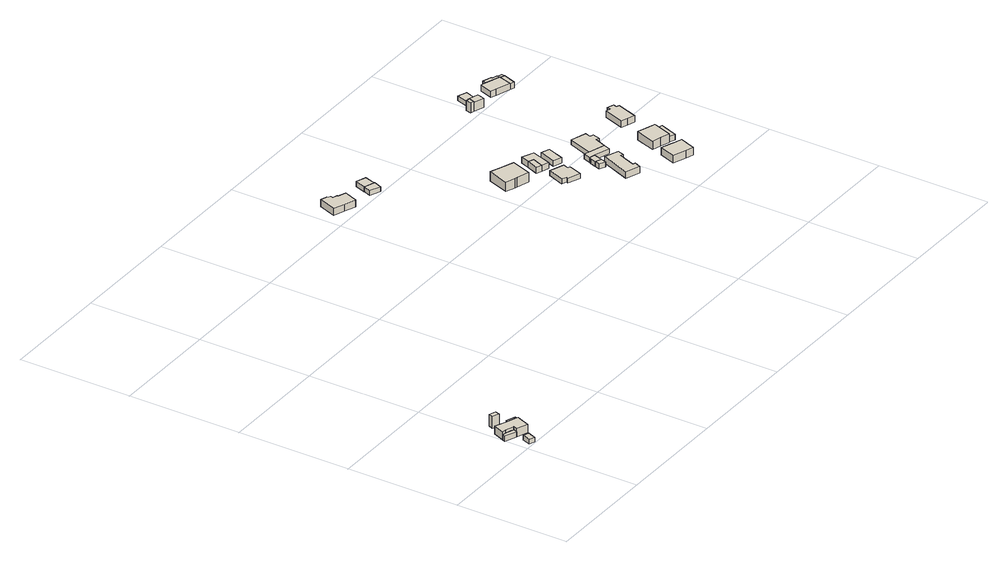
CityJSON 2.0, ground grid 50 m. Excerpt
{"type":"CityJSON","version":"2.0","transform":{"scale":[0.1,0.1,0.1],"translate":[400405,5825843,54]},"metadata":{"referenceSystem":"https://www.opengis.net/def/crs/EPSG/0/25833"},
"CityObjects":{
"building1":{"type":"Building","attributes":{"Gemeindeschluessel":"11000011","BezugspunktDach":"2200","function":"51009_1610","measuredHeight":2.08,"storeysAboveGround":0},"address":[{"country":"Germany","locality":"Berlin"}],"geometry":[{"type":"Solid","lod":"1","boundaries":[[[[0,1,2,3]],[[4,5,6,7]],[[4,7,3,2]],[[5,4,2,1]],[[6,5,1,0]],[[7,6,0,3]]]]}]},
"building2":{"type":"Building","attributes":{"Gemeindeschluessel":"11000011","BezugspunktDach":"2200","function":"51009_1610","measuredHeight":2.34,"storeysAboveGround":0},"address":[{"country":"Germany","locality":"Berlin"}],"geometry":[{"type":"Solid","lod":"1","boundaries":[[[[8,9,10,11,12]],[[13,14,15,16,17]],[[13,17,12,11]],[[14,13,11,10]],[[15,14,10,9]],[[16,15,9,8]],[[17,16,8,12]]]]}]},
"building3":{"type":"Building","attributes":{"Gemeindeschluessel":"11000011","BezugspunktDach":"2200","function":"31001_1010","measuredHeight":4.26,"storeysAboveGround":1},"address":[{"country":"Germany","locality":"Berlin","thoroughfareNumber":"3C","thoroughfareName":"Hauptweg"}],"geometry":[{"type":"Solid","lod":"1","boundaries":[[[[18,19,20,21,22,23,24,25,26,27,28]],[[29,30,31,32,33,34,16,15,35,14,13]],[[29,13,28,27]],[[30,29,27,26]],[[31,30,26,25]],[[32,31,25,24]],[[33,32,24,23]],[[34,33,23,22]],[[16,34,22,21]],[[15,16,21,20]],[[35,15,20,19]],[[14,35,19,18]],[[13,14,18,28]]]]}]},
"building4":{"type":"Building","attributes":{"Gemeindeschluessel":"11000011","BezugspunktDach":"2200","function":"31001_2143","measuredHeight":5.17,"storeysAboveGround":1},"address":[{"country":"Germany","locality":"Berlin","thoroughfareNumber":"3C (2)","thoroughfareName":"Hauptweg"}],"geometry":[{"type":"Solid","lod":"1","boundaries":[[[[36,37,38,39]],[[40,41,42,43]],[[40,43,39,38]],[[41,40,38,37]],[[42,41,37,36]],[[43,42,36,39]]]]}]},
"building5":{"type":"Building","attributes":{"Gemeindeschluessel":"11000011","BezugspunktDach":"2200","function":"31001_2143","measuredHeight":3.68,"storeysAboveGround":1},"address":[{"country":"Germany","locality":"Berlin","thoroughfareNumber":"3C (1)","thoroughfareName":"Hauptweg"}],"geometry":[{"type":"Solid","lod":"1","boundaries":[[[[44,45,46,47]],[[48,49,50,51]],[[48,51,47,46]],[[49,48,46,45]],[[50,49,45,44]],[[51,50,44,47]]]]}]},
"building6":{"type":"Building","attributes":{"Gemeindeschluessel":"11000011","BezugspunktDach":"2200","function":"31001_1010","measuredHeight":3.74,"storeysAboveGround":1},"address":[{"country":"Germany","locality":"Berlin","thoroughfareNumber":"166","thoroughfareName":"Hauptweg"}],"geometry":[{"type":"Solid","lod":"1","boundaries":[[[[52,53,54,55,56,57,58,59,60,61,62,63]],[[64,65,66,67,68,69,70,71,72,73,74,75]],[[64,75,63,62]],[[65,64,62,61]],[[66,65,61,60]],[[67,66,60,59]],[[68,67,59,58]],[[69,68,58,57]],[[70,69,57,56]],[[71,70,56,55]],[[72,71,55,54]],[[73,72,54,53]],[[74,73,53,52]],[[75,74,52,63]]]]}]},
"building7":{"type":"Building","attributes":{"Gemeindeschluessel":"11000011","BezugspunktDach":"2200","function":"31001_2143","measuredHeight":2.21,"storeysAboveGround":1},"address":[{"country":"Germany","locality":"Berlin","thoroughfareNumber":"166 (2)","thoroughfareName":"Hauptweg"}],"geometry":[{"type":"Solid","lod":"1","boundaries":[[[[76,77,78,79]],[[80,81,82,83]],[[80,83,79,78]],[[81,80,78,77]],[[82,81,77,76]],[[83,82,76,79]]]]}]},
"building8":{"type":"Building","attributes":{"Gemeindeschluessel":"11000011","BezugspunktDach":"2200","function":"31001_2463","measuredHeight":2.14,"storeysAboveGround":1},"address":[{"country":"Germany","locality":"Berlin","thoroughfareNumber":"166 (1)","thoroughfareName":"Hauptweg"}],"geometry":[{"type":"Solid","lod":"1","boundaries":[[[[84,85,86,87]],[[88,89,90,91]],[[88,91,87,86]],[[89,88,86,85]],[[90,89,85,84]],[[91,90,84,87]]]]}]},
"building9":{"type":"Building","attributes":{"Gemeindeschluessel":"11000011","BezugspunktDach":"2200","function":"31001_1010","measuredHeight":4.75,"storeysAboveGround":1},"address":[{"country":"Germany","locality":"Berlin","thoroughfareNumber":"259","thoroughfareName":"Am Lindenweg"}],"geometry":[{"type":"Solid","lod":"1","boundaries":[[[[92,93,94,95,96,97,98,99]],[[100,101,102,103,104,105,106,107]],[[100,107,99,98]],[[101,100,98,97]],[[102,101,97,96]],[[103,102,96,95]],[[104,103,95,94]],[[105,104,94,93]],[[106,105,93,92]],[[107,106,92,99]]]]}]},
"building10":{"type":"Building","attributes":{"Gemeindeschluessel":"11000011","BezugspunktDach":"2200","function":"31001_1010","measuredHeight":2.26,"storeysAboveGround":1},"address":[{"country":"Germany","locality":"Berlin","thoroughfareNumber":"91","thoroughfareName":"Am Hechtgraben"}],"geometry":[{"type":"Solid","lod":"1","boundaries":[[[[108,109,110,111,112,113,114,115]],[[116,117,118,119,120,121,122,123]],[[116,123,115,114]],[[117,116,114,113]],[[118,117,113,112]],[[119,118,112,111]],[[120,119,111,110]],[[121,120,110,109]],[[122,121,109,108]],[[123,122,108,115]]]]}]},
"building11":{"type":"Building","attributes":{"Gemeindeschluessel":"11000011","BezugspunktDach":"2200","function":"51009_1610","measuredHeight":2.61,"storeysAboveGround":0},"address":[{"country":"Germany","locality":"Berlin"}],"geometry":[{"type":"Solid","lod":"1","boundaries":[[[[124,125,126,127]],[[128,129,130,131]],[[128,131,127,126]],[[129,128,126,125]],[[130,129,125,124]],[[131,130,124,127]]]]}]},
"building12":{"type":"Building","attributes":{"Gemeindeschluessel":"11000011","BezugspunktDach":"2200","function":"31001_2463","measuredHeight":2.65,"storeysAboveGround":1},"address":[{"country":"Germany","locality":"Berlin","thoroughfareNumber":"259 (1)","thoroughfareName":"Am Lindenweg"}],"geometry":[{"type":"Solid","lod":"1","boundaries":[[[[125,124,132,133,134,126]],[[135,136,137,130,129,128]],[[135,128,126,134]],[[136,135,134,133]],[[137,136,133,132]],[[130,137,132,124]],[[129,130,124,125]],[[128,129,125,126]]]]}]},
"building13":{"type":"Building","attributes":{"Gemeindeschluessel":"11000011","BezugspunktDach":"2200","function":"31001_1010","measuredHeight":2.33,"storeysAboveGround":1},"address":[{"country":"Germany","locality":"Berlin","thoroughfareNumber":"263 (1)","thoroughfareName":"Am Akazienweg"}],"geometry":[{"type":"Solid","lod":"1","boundaries":[[[[138,139,140,141]],[[142,143,144,145]],[[142,145,141,140]],[[143,142,140,139]],[[144,143,139,138]],[[145,144,138,141]]]]}]},
"building14":{"type":"Building","attributes":{"Gemeindeschluessel":"11000011","BezugspunktDach":"2200","function":"31001_2143","measuredHeight":2.21,"storeysAboveGround":1},"address":[{"country":"Germany","locality":"Berlin","thoroughfareNumber":"262 (3)","thoroughfareName":"Am Akazienweg"}],"geometry":[{"type":"Solid","lod":"1","boundaries":[[[[146,147,148,149]],[[150,151,152,153]],[[150,153,149,148]],[[151,150,148,147]],[[152,151,147,146]],[[153,152,146,149]]]]}]},
"building15":{"type":"Building","attributes":{"Gemeindeschluessel":"11000011","BezugspunktDach":"2200","function":"31001_1010","measuredHeight":2.92,"storeysAboveGround":1},"address":[{"country":"Germany","locality":"Berlin","thoroughfareNumber":"262","thoroughfareName":"Am Akazienweg"}],"geometry":[{"type":"Solid","lod":"1","boundaries":[[[[154,155,156,157,158,159,160,161]],[[162,163,164,165,166,167,168,169]],[[162,169,161,160]],[[163,162,160,159]],[[164,163,159,158]],[[165,164,158,157]],[[166,165,157,156]],[[167,166,156,155]],[[168,167,155,154]],[[169,168,154,161]]]]}]},
"building16":{"type":"Building","attributes":{"Gemeindeschluessel":"11000011","BezugspunktDach":"2200","function":"31001_2143","measuredHeight":2.23,"storeysAboveGround":1},"address":[{"country":"Germany","locality":"Berlin","thoroughfareNumber":"262 (2)","thoroughfareName":"Am Akazienweg"}],"geometry":[{"type":"Solid","lod":"1","boundaries":[[[[147,170,171,172,148]],[[173,174,175,176,177]],[[173,177,148,172]],[[174,173,172,171]],[[175,174,171,170]],[[176,175,170,147]],[[177,176,147,148]]]]}]},
"building17":{"type":"Building","attributes":{"Gemeindeschluessel":"11000011","BezugspunktDach":"2200","function":"31001_2463","measuredHeight":2.22,"storeysAboveGround":1},"address":[{"country":"Germany","locality":"Berlin","thoroughfareNumber":"262 (1)","thoroughfareName":"Am Akazienweg"}],"geometry":[{"type":"Solid","lod":"1","boundaries":[[[[170,178,179,180,181,171]],[[182,183,184,185,186,187]],[[182,187,171,181]],[[183,182,181,180]],[[184,183,180,179]],[[185,184,179,178]],[[186,185,178,170]],[[187,186,170,171]]]]}]},
"building18":{"type":"Building","attributes":{"Gemeindeschluessel":"11000011","BezugspunktDach":"2200","function":"31001_1010","measuredHeight":2.18,"storeysAboveGround":1},"address":[{"country":"Germany","locality":"Berlin","thoroughfareNumber":"263","thoroughfareName":"Am Akazienweg"}],"geometry":[{"type":"Solid","lod":"1","boundaries":[[[[179,188,189,190,191,192,193,180]],[[194,195,196,197,198,199,184,183]],[[194,183,180,193]],[[195,194,193,192]],[[196,195,192,191]],[[197,196,191,190]],[[198,197,190,189]],[[199,198,189,188]],[[184,199,188,179]],[[183,184,179,180]]]]}]},
"building19":{"type":"Building","attributes":{"Gemeindeschluessel":"11000011","BezugspunktDach":"2200","function":"31001_1010","measuredHeight":3.91,"storeysAboveGround":1},"address":[{"country":"Germany","locality":"Berlin","thoroughfareNumber":"352","thoroughfareName":"Am Akazienweg"}],"geometry":[{"type":"Solid","lod":"1","boundaries":[[[[200,201,202,203,204,205,206]],[[207,208,209,210,211,212,213]],[[207,213,206,205]],[[208,207,205,204]],[[209,208,204,203]],[[210,209,203,202]],[[211,210,202,201]],[[212,211,201,200]],[[213,212,200,206]]]]}]},
"building20":{"type":"Building","attributes":{"Gemeindeschluessel":"11000011","BezugspunktDach":"2200","function":"31001_1010","measuredHeight":4.31,"storeysAboveGround":1},"address":[{"country":"Germany","locality":"Berlin","thoroughfareNumber":"351","thoroughfareName":"Am Akazienweg"}],"geometry":[{"type":"Solid","lod":"1","boundaries":[[[[214,215,216,217,218,219,220]],[[221,222,223,224,225,226,227]],[[221,227,220,219]],[[222,221,219,218]],[[223,222,218,217]],[[224,223,217,216]],[[225,224,216,215]],[[226,225,215,214]],[[227,226,214,220]]]]}]},
"building21":{"type":"Building","attributes":{"Gemeindeschluessel":"11000011","BezugspunktDach":"2200","function":"51009_1610","measuredHeight":4.51,"storeysAboveGround":0},"address":[{"country":"Germany","locality":"Berlin"}],"geometry":[{"type":"Solid","lod":"1","boundaries":[[[[228,229,230,231]],[[232,233,234,235]],[[232,235,231,230]],[[233,232,230,229]],[[234,233,229,228]],[[235,234,228,231]]]]}]},
"building22":{"type":"Building","attributes":{"Gemeindeschluessel":"11000011","BezugspunktDach":"2200","function":"31001_1010","measuredHeight":5.06,"storeysAboveGround":1},"address":[{"country":"Germany","locality":"Berlin","thoroughfareNumber":"267 (2)","thoroughfareName":"Am Akazienweg"}],"geometry":[{"type":"Solid","lod":"1","boundaries":[[[[236,237,238,239,240,241,242]],[[243,244,245,246,247,248,234]],[[243,234,242,241]],[[244,243,241,240]],[[245,244,240,239]],[[246,245,239,238]],[[247,246,238,237]],[[248,247,237,236]],[[234,248,236,242]]]]}]},
"building23":{"type":"Building","attributes":{"Gemeindeschluessel":"11000011","BezugspunktDach":"2200","function":"51009_1610","measuredHeight":2.81,"storeysAboveGround":0},"address":[{"country":"Germany","locality":"Berlin"}],"geometry":[{"type":"Solid","lod":"1","boundaries":[[[[249,250,251,252]],[[253,254,255,256]],[[253,256,252,251]],[[254,253,251,250]],[[255,254,250,249]],[[256,255,249,252]]]]}]},
"building24":{"type":"Building","attributes":{"Gemeindeschluessel":"11000011","BezugspunktDach":"2200","function":"31001_1010","measuredHeight":1.93,"storeysAboveGround":1},"address":[{"country":"Germany","locality":"Berlin","thoroughfareNumber":"267 (1)","thoroughfareName":"Am Akazienweg"}],"geometry":[{"type":"Solid","lod":"1","boundaries":[[[[257,258,259,260,261,262]],[[263,264,265,266,267,268]],[[263,268,262,261]],[[264,263,261,260]],[[265,264,260,259]],[[266,265,259,258]],[[267,266,258,257]],[[268,267,257,262]]]]}]},
"building25":{"type":"Building","attributes":{"Gemeindeschluessel":"11000011","BezugspunktDach":"2200","function":"31001_1010","measuredHeight":3.77,"storeysAboveGround":1},"address":[{"country":"Germany","locality":"Berlin","thoroughfareNumber":"350","thoroughfareName":"Am Akazienweg"}],"geometry":[{"type":"Solid","lod":"1","boundaries":[[[[269,270,271,272,273,274,275,276,277]],[[278,279,280,281,282,283,284,285,286]],[[278,286,277,276]],[[279,278,276,275]],[[280,279,275,274]],[[281,280,274,273]],[[282,281,273,272]],[[283,282,272,271]],[[284,283,271,270]],[[285,284,270,269]],[[286,285,269,277]]]]}]},
"building26":{"type":"Building","attributes":{"Gemeindeschluessel":"11000011","function":"31001_1010"},"address":[{"country":"Germany","locality":"Berlin","thoroughfareNumber":"267","thoroughfareName":"Am Akazienweg"}],"children":["building26-1","building26-2","building26-3"]},
"building26-1":{"type":"BuildingPart","attributes":{"BezugspunktDach":"2200","measuredHeight":3.17,"storeysAboveGround":1},"parents":["building26"],"geometry":[{"type":"MultiSurface","lod":"1","boundaries":[[[287,288,289,290,291,292,293]],[[294,295,296,297,298,299,300]],[[294,300,293,292]],[[295,294,292,291]],[[301,302,291,290]],[[303,301,296,290,289]],[[304,303,297,289,288]],[[299,298,288,287]],[[300,299,287,293]],[[296,295,302,301]],[[297,296,301,303]],[[298,297,303,304]]]}]},
"building26-2":{"type":"BuildingPart","attributes":{"BezugspunktDach":"2200","measuredHeight":2.59,"storeysAboveGround":1},"parents":["building26"],"geometry":[{"type":"MultiSurface","lod":"1","boundaries":[[[301,305,306,307,308,302]],[[309,310,311,312,296,295]],[[309,295,302,308]],[[310,309,308,307]],[[311,310,307,306]],[[312,311,306,305]],[[296,312,305,301]],[[295,296,301,302,313]]]}]},
"building26-3":{"type":"BuildingPart","attributes":{"BezugspunktDach":"2200","measuredHeight":2.59,"storeysAboveGround":1},"parents":["building26"],"geometry":[{"type":"MultiSurface","lod":"1","boundaries":[[[314,315,301,304]],[[296,316,317,298]],[[316,296,301,315]],[[317,316,315,314]],[[298,317,314,304]],[[296,297,303,301]],[[298,304,303,297]]]}]},
"building27":{"type":"Building","attributes":{"Gemeindeschluessel":"11000011","BezugspunktDach":"2200","function":"51009_1610","measuredHeight":2.25,"storeysAboveGround":0},"address":[{"country":"Germany","locality":"Berlin"}],"geometry":[{"type":"Solid","lod":"1","boundaries":[[[[318,319,320,321]],[[322,323,324,325]],[[322,325,321,320]],[[323,322,320,319]],[[324,323,319,318]],[[325,324,318,321]]]]}]}
},
"vertices":[
[56,2,26],[70,39,26],[46,49,26],[32,12,26],[46,49,5],[70,39,5],[56,2,5],[32,12,5],
[54,84,26],[61,101,26],[24,114,26],[6,116,26],[2,104,26],[6,116,3],[24,114,3],[61,101,3],[54,84,3],[2,104,3],
[24,114,40],[59,101,40],[61,101,40],[54,84,40],[103,65,40],[127,124,40],[120,128,40],[80,142,40],[76,143,40],[26,165,40],[6,116,40],[26,165,3],[76,143,3],[80,142,3],[120,128,3],[127,124,3],[103,65,3],[59,101,3],
[87,185,55],[95,206,55],[65,217,55],[57,197,55],[65,217,3],[95,206,3],[87,185,3],[57,197,3],
[120,128,41],[123,135,41],[82,149,41],[80,142,41],[82,149,5],[123,135,5],[120,128,5],[80,142,5],
[1092,1539,44],[1142,1521,44],[1165,1580,44],[1129,1593,44],[1130,1597,44],[1116,1602,44],[1109,1604,44],[1113,1616,44],[1099,1623,44],[1099,1625,44],[1071,1635,44],[1042,1557,44],[1071,1635,13],[1099,1625,13],[1099,1623,13],[1113,1616,13],[1109,1604,13],[1116,1602,13],[1130,1597,13],[1129,1593,13],[1165,1580,13],[1142,1521,13],[1092,1539,13],[1042,1557,13],
[1286,1499,37],[1299,1534,37],[1252,1551,37],[1239,1518,37],[1252,1551,15],[1299,1534,15],[1286,1499,15],[1239,1518,15],
[1299,1537,36],[1313,1584,36],[1269,1600,36],[1252,1552,36],[1269,1600,14],[1313,1584,14],[1299,1537,14],[1252,1552,14],
[1596,1082,53],[1607,1079,53],[1661,1061,53],[1692,1150,53],[1639,1170,53],[1629,1174,53],[1586,1190,53],[1553,1097,53],[1586,1190,11],[1629,1174,11],[1639,1170,11],[1692,1150,11],[1661,1061,11],[1607,1079,11],[1596,1082,11],[1553,1097,11],
[1738,938,33],[1735,930,33],[1789,908,33],[1811,969,33],[1800,973,33],[1808,996,33],[1745,1019,33],[1716,947,33],[1745,1019,11],[1808,996,11],[1800,973,11],[1811,969,11],[1789,908,11],[1735,930,11],[1738,938,11],[1716,947,11],
[1756,1063,36],[1776,1113,36],[1751,1123,36],[1732,1073,36],[1751,1123,10],[1776,1113,10],[1756,1063,10],[1732,1073,10],
[1789,1053,36],[1819,1140,36],[1766,1162,36],[1766,1162,10],[1819,1140,10],[1789,1053,10],
[1850,1033,33],[1877,1106,33],[1839,1120,33],[1811,1046,33],[1839,1120,10],[1877,1106,10],[1850,1033,10],[1811,1046,10],
[1917,875,32],[1924,898,32],[1898,910,32],[1889,886,32],[1898,910,10],[1924,898,10],[1917,875,10],[1889,886,10],
[1952,741,37],[1964,769,37],[1952,773,37],[1981,846,37],[1992,842,37],[2003,871,37],[1941,895,37],[1890,765,37],[1941,895,8],[2003,871,8],[1992,842,8],[1981,846,8],[1952,773,8],[1964,769,8],[1952,741,8],[1890,765,8],
[1936,937,32],[1911,944,32],[1907,933,32],[1907,933,9],[1911,944,9],[1936,937,9],[1924,898,9],[1898,910,9],
[2007,915,32],[2017,945,32],[1945,968,32],[1922,976,32],[1922,976,10],[1945,968,10],[2017,945,10],[2007,915,10],[1936,937,10],[1911,944,10],
[2036,995,32],[2051,990,32],[2061,1023,32],[2044,1028,32],[2052,1052,32],[1983,1075,32],[1983,1075,10],[2052,1052,10],[2044,1028,10],[2061,1023,10],[2051,990,10],[2036,995,10],
[2142,650,43],[2174,638,43],[2200,709,43],[2166,720,43],[2153,725,43],[2108,742,43],[2082,671,43],[2108,742,9],[2153,725,9],[2166,720,9],[2200,709,9],[2174,638,9],[2142,650,9],[2082,671,9],
[2167,782,44],[2207,769,44],[2234,844,44],[2237,855,44],[2197,868,44],[2157,882,44],[2127,795,44],[2157,882,6],[2197,868,6],[2237,855,6],[2234,844,6],[2207,769,6],[2167,782,6],[2127,795,6],
[1977,1516,62],[1985,1541,62],[1969,1546,62],[1962,1522,62],[1969,1546,17],[1985,1541,17],[1977,1516,17],[1962,1522,17],
[2023,1501,59],[2028,1518,59],[2033,1534,59],[1993,1546,59],[1987,1548,59],[1982,1532,59],[1977,1516,59],[1982,1532,17],[1987,1548,17],[1993,1546,17],[2033,1534,17],[2028,1518,17],[2023,1501,17],
[2231,759,34],[2259,836,34],[2234,844,34],[2207,769,34],[2234,844,8],[2259,836,8],[2231,759,8],[2207,769,8],
[2033,1534,36],[2041,1557,36],[2055,1599,36],[2032,1608,36],[2014,1614,36],[1993,1546,36],[2014,1614,16],[2032,1608,16],[2055,1599,16],[2041,1557,16],[2033,1534,16],[1993,1546,16],
[2225,971,39],[2256,960,39],[2287,1050,39],[2274,1056,39],[2279,1071,39],[2251,1082,39],[2246,1066,39],[2227,1072,39],[2195,982,39],[2227,1072,10],[2246,1066,10],[2251,1082,10],[2279,1071,10],[2274,1056,10],[2287,1050,10],[2256,960,10],[2225,971,10],[2195,982,10],
[2126,1510,45],[2190,1487,45],[2199,1516,45],[2208,1546,45],[2145,1568,45],[2121,1576,45],[2101,1518,45],[2121,1576,17],[2145,1568,17],[2208,1546,17],[2199,1516,17],[2190,1487,17],[2126,1510,17],[2101,1518,17],[2208,1546,43],[2145,1568,43],[2199,1516,43],[2190,1487,43],
[2212,1562,43],[2190,1569,43],[2191,1574,43],[2151,1587,43],[2151,1587,17],[2191,1574,17],[2190,1569,17],[2212,1562,17],[2145,1568,28],
[2209,1481,43],[2230,1538,43],[2230,1538,17],[2209,1481,17],
[2230,1538,41],[2235,1554,41],[2212,1562,41],[2208,1546,41],[2212,1562,19],[2235,1554,19],[2230,1538,19],[2208,1546,19]
]}
